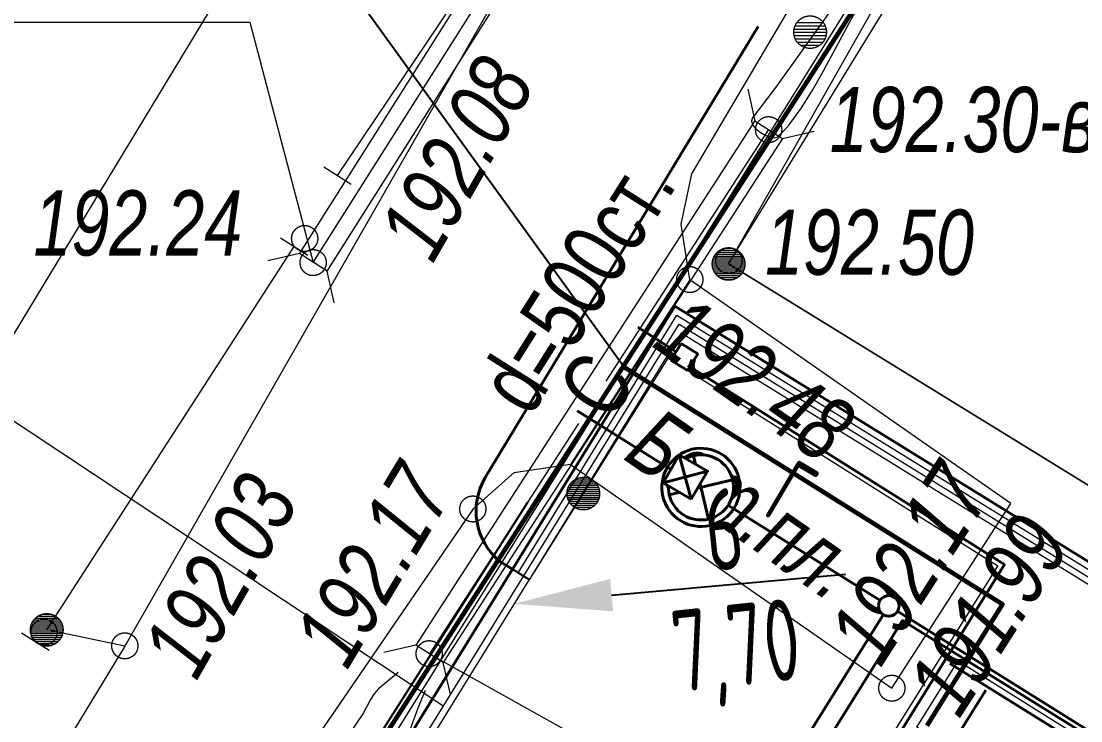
# Model space of a CAD drawing. Header units: millimetres. Extents: x -38151500 to -27467627, y -20617104 to -20349562.
# Drawn here: x -33916236 to -33899976, y -20472860 to -20462126 of the extents above; entities that cross this region are included whole.
import ezdxf
from ezdxf.xclip import XClip

# ---------------------------------------------------------------- set-up
doc = ezdxf.new("R2010")
doc.units = ezdxf.units.MM
doc.header["$MEASUREMENT"] = 0
doc.header["$XCLIPFRAME"] = 0
doc.linetypes.add('Wipeout_Contour', pattern=[1000, 0, -1000])
for name, color, linetype in [('!!! ПОДОСНОВА', 7, 'Continuous'), ('Дренаж', 7, 'Continuous'), ('Ливневка трубы', 7, 'Continuous')]:
    doc.layers.add(name, color=color, linetype=linetype)
for name, color, linetype, lineweight in [('ГП_лоток_Ном._пера__5', 5, 'Continuous', 30), ('Дренаж_Ном._пера__1', 1, 'Continuous', 40), ('Ливневка трубы_Ном._пера__4', 5, 'Continuous', 40), ('Новый_0-Жирная_Ном._пера__7', 7, 'Continuous', 25), ('Новый_0_Ном._пера__7', 7, 'Continuous', 25), ('Новый_ГП_Верт_уклон_Ном._пера__7', 7, 'Continuous', 25), ('Новый_ГП_Граница участка_Ном._пера__1', 1, 'Continuous', 40), ('Новый_ГП_Дороги_проезды_Ном._пера__16', 16, 'Continuous', 20), ('Новый_ГП_лоток_Ном._пера__5', 5, 'Continuous', 30), ('Новый_ГП_Ограждение_Ном._пера__152', 152, 'Continuous', 18), ('Новый_ГП_Сети_Г_ газопровод_Ном._пера__6', 6, 'Continuous', 60), ('Новый_ГП_Сети_текст_Ном._пера__7', 7, 'Continuous', 25), ('Новый_ГП_Сети_электроснабжение_Ном._пера__1', 1, 'Continuous', 40), ('Новый_ГП_Текст_Ном._пера__250', 7, 'Continuous', 20), ('Чертеж_1_Новофедоровское_снт 28_07$0$tp_Дороги_Ном._пера__253', 252, 'Continuous', 18), ('Чертеж_1_Новофедоровское_снт 28_07$0$tp_отметки_новые_Ном._пера__253', 252, 'Continuous', 18), ('Чертеж_1_Новофедоровское_снт 28_07$0$tp_трубы под дорогой_Ном._пера__253', 252, 'Continuous', 18), ('Чертеж_1_Новофедоровское_снт 28_07$0$U_ТЕКСТ_БЕЛЫЙ_Ном._пера__253', 252, 'Continuous', 18), ('Чертеж_1_Новый_ГП_Топография_Ном._пера__253', 252, 'Continuous', 18), ('Чертеж_1_Новый_Новофедоровское_снт 28_07$0$tp_Дороги_Ном._пера__253', 252, 'Continuous', 18), ('Чертеж_1_Новый_Новофедоровское_снт 28_07$0$tp_канавы_Ном._пера__253', 252, 'Continuous', 18), ('Чертеж_1_Новый_Новофедоровское_снт 28_07$0$tp_ЛЭП нн_Ном._пера__253', 252, 'Continuous', 18), ('Чертеж_1_Новый_Новофедоровское_снт 28_07$0$tp_Ограждения ДЕР_Ном._пера__253', 252, 'Continuous', 18), ('Чертеж_1_Новый_Новофедоровское_снт 28_07$0$tp_Ограждения мет_Ном._пера__253', 252, 'Continuous', 18), ('Чертеж_1_Новый_Новофедоровское_снт 28_07$0$tp_Ограждения рабица_Ном._пера__253', 252, 'Continuous', 18), ('Чертеж_1_Новый_Новофедоровское_снт 28_07$0$tp_Ограждения_Ном._пера__253', 252, 'Continuous', 18), ('Чертеж_1_Новый_Новофедоровское_снт 28_07$0$tp_Ограждения_Ном._пера__7', 7, 'Continuous', 18), ('Чертеж_1_Новый_Новофедоровское_снт 28_07$0$tp_отметки_новые_Ном._пера__253', 252, 'Continuous', 18), ('Чертеж_1_Новый_Новофедоровское_снт 28_07$0$tp_отметки_новые_Ном._пера__7', 7, 'Continuous', 18), ('Чертеж_1_Новый_Новофедоровское_снт 28_07$0$tp_сооружения_Ном._пера__7', 7, 'Continuous', 18), ('Чертеж_1_Новый_Новофедоровское_снт 28_07$0$tp_трубы под дорогой_Ном._пера__253', 252, 'Continuous', 18), ('Чертеж_1_Новый_Новофедоровское_снт 28_07$0$U_Водосток_Ном._пера__253', 252, 'Continuous', 18), ('Чертеж_1_Новый_Новофедоровское_снт 28_07$0$U_Газопровод_Ном._пера__253', 252, 'Continuous', 18)]:
    doc.layers.add(name, color=color, linetype=linetype, lineweight=lineweight)
for name, color, linetype, lineweight, true_color in [('Дренаж_Ном._пера__20', 7, 'Continuous', 40, 0xe15500), ('Новый_ГП_Дороги_проезды_Ном._пера__251', 7, 'Continuous', 40, 0x656565), ('Новый_ГП_Тротуар_Дорожки_Ном._пера__24', 7, 'Continuous', 20, 0x4f1400)]:
    doc.layers.add(name, color=color, linetype=linetype, lineweight=lineweight, true_color=true_color)
doc.styles.add('РЎР“Р•РќР•Р\xa0РР\xa0_РЎРўРР›Р¬_1', font='arial.ttf', dxfattribs={"width": 0.75})
doc.styles.add('РЎР“Р•РќР•Р\xa0РР\xa0_РЎРўРР›Р¬_3', font='arial.ttf', dxfattribs={"width": 0.749999})
doc.styles.add('РЎР“Р•РќР•Р\xa0РР\xa0_РЎРўРР›Р¬_6', font='', dxfattribs={"width": 0.8})
doc.styles.get('РЎР“Р•РќР•Р\xa0РР\xa0_РЎРўРР›Р¬_6').set_extended_font_data('GOST_type_A')

# ---------------------------------------------------------------- blocks, each defined once
blk = doc.blocks.new('Чертеж_4_1', base_point=(4185024, 0))
at = {"layer": 'Чертеж_1_Новый_ГП_Топография_Ном._пера__253', "color": 252, "lineweight": 18, "flags": 128}
for points in [[(-33937176, -20517064), (-33937136, -20517000), (-33926649, -20499900), (-33900479, -20516708), (-33888918, -20500671), (-33879002, -20487867), (-33880756, -20480650), (-33882761, -20473503), (-33888254, -20475465), (-33891109, -20474628), (-33905380, -20465849), (-33895431, -20449640), (-33903040, -20444942), (-33944071, -20512686)], [(-33906206, -20466500), (-33886806, -20478480), (-33884336, -20474480), (-33879896, -20486530), (-33889626, -20500140), (-33888766, -20500700), (-33900126, -20516190), (-33900456, -20516730), (-33900726, -20516560), (-33925206, -20500980), (-33914526, -20483870), (-33916236, -20482750)]]:
    blk.add_lwpolyline(points, close=True, dxfattribs=at)
at = {"layer": 'Чертеж_1_Новый_Новофедоровское_снт 28_07$0$tp_Дороги_Ном._пера__253', "color": 252, "lineweight": 18, "flags": 128}
for points in [[(-33905975, -20466094), (-33906109, -20465239), (-33905943, -20464466), (-33903333, -20460039), (-33891028, -20440842), (-33887966, -20437186), (-33886232, -20435998), (-33884116, -20435528), (-33883104, -20435446), (-33881113, -20435694), (-33879003, -20436711), (-33878203, -20437573)], [(-33903443, -20451967), (-33902610, -20452488), (-33908966, -20461790), (-33914648, -20471714), (-33915844, -20471463)], [(-33907806, -20468926), (-33908674, -20469057), (-33909303, -20469610), (-33918067, -20482398), (-33924884, -20493946), (-33923952, -20495191)], [(-33914648, -20471714), (-33917055, -20475671)]]:
    blk.add_lwpolyline(points, dxfattribs=at)
blk.add_lwpolyline([(-33907806, -20468926), (-33902874, -20472361), (-33901051, -20469524), (-33905975, -20466094)], close=True, dxfattribs=at)
at = {"layer": 'Чертеж_1_Новый_Новофедоровское_снт 28_07$0$tp_канавы_Ном._пера__253', "color": 252, "lineweight": 18, "flags": 128}
for points in [[(-33903806, -20461951), (-33904654, -20463139), (-33905013, -20463609), (-33905026, -20463634), (-33905028, -20463661), (-33905008, -20463719), (-33904961, -20463777), (-33904896, -20463831), (-33904821, -20463876), (-33904747, -20463906), (-33904682, -20463917), (-33904635, -20463904), (-33904543, -20463820), (-33904449, -20463715), (-33904261, -20463457), (-33904082, -20463167), (-33903919, -20462879), (-33902710, -20460634)], [(-33910452, -20472118), (-33910755, -20472372), (-33910825, -20472451), (-33910879, -20472544), (-33910981, -20472736), (-33912252, -20474608), (-33913532, -20476475), (-33914810, -20478344), (-33916074, -20480224), (-33916509, -20480913), (-33916930, -20481614), (-33917114, -20481864), (-33917256, -20482070), (-33917432, -20482368)], [(-33916311, -20482553), (-33916218, -20482430), (-33916133, -20482300), (-33915981, -20482028), (-33915838, -20481753), (-33915687, -20481494), (-33914214, -20479232), (-33912749, -20476963), (-33911244, -20474603), (-33910802, -20473960), (-33910586, -20473636), (-33910391, -20473298), (-33910320, -20473142), (-33910260, -20472983), (-33910143, -20472662), (-33910033, -20472390)]]:
    blk.add_lwpolyline(points, dxfattribs=at)
at = {"layer": 'Чертеж_1_Новый_Новофедоровское_снт 28_07$0$tp_ЛЭП нн_Ном._пера__253', "color": 252, "lineweight": 18, "flags": 128}
blk.add_lwpolyline([(-33939176, -20518699), (-33938064, -20517036), (-33917451, -20484194), (-33892414, -20444066), (-33891205, -20442473)], dxfattribs=at)
at = {"layer": 'Чертеж_1_Новый_Новофедоровское_снт 28_07$0$tp_Ограждения ДЕР_Ном._пера__253', "color": 252, "lineweight": 18, "flags": 128}
for points in [[(-33911383, -20464494), (-33908649, -20460426)], [(-33915844, -20471463), (-33912047, -20465581)]]:
    blk.add_lwpolyline(points, dxfattribs=at)
at = {"layer": 'Чертеж_1_Новый_Новофедоровское_снт 28_07$0$tp_Ограждения мет_Ном._пера__253', "color": 252, "lineweight": 18, "flags": 128}
blk.add_lwpolyline([(-33902143, -20460137), (-33905381, -20465851)], dxfattribs=at)
at = {"layer": 'Чертеж_1_Новый_Новофедоровское_снт 28_07$0$tp_Ограждения рабица_Ном._пера__253', "color": 252, "lineweight": 18, "flags": 128}
blk.add_lwpolyline([(-33905381, -20465851), (-33891109, -20474628), (-33888254, -20475465)], dxfattribs=at)
at = {"layer": 'Чертеж_1_Новый_Новофедоровское_снт 28_07$0$tp_Ограждения_Ном._пера__253', "color": 252, "lineweight": 18, "flags": 128}
for points in [[(-33911594, -20464361), (-33911171, -20464627)], [(-33912258, -20465448), (-33911835, -20465714)], [(-33916230, -20471508), (-33915807, -20471774)]]:
    blk.add_lwpolyline(points, dxfattribs=at)
at = {"layer": 'Чертеж_1_Новый_Новофедоровское_снт 28_07$0$tp_Ограждения_Ном._пера__7', "color": 7, "lineweight": 18}
for p, q in [((-33905513, -20465639), (-33905250, -20465639)), ((-33905442, -20465609), (-33905322, -20465609)), ((-33905628, -20465819), (-33905134, -20465819)), ((-33905623, -20465789), (-33905140, -20465789)), ((-33905612, -20465759), (-33905149, -20465759)), ((-33905598, -20465729), (-33905163, -20465729)), ((-33905579, -20465699), (-33905184, -20465699)), ((-33905552, -20465669), (-33905211, -20465669)), ((-33905630, -20465849), (-33905131, -20465849)), ((-33905629, -20465879), (-33905134, -20465879)), ((-33905624, -20465909), (-33905138, -20465909)), ((-33905614, -20465939), (-33905147, -20465939)), ((-33905600, -20465969), (-33905162, -20465969)), ((-33905582, -20465999), (-33905181, -20465999)), ((-33905556, -20466029), (-33905207, -20466029)), ((-33905519, -20466059), (-33905244, -20466059)), ((-33905455, -20466089), (-33905305, -20466089)), ((-33907808, -20469222), (-33907413, -20469222)), ((-33907781, -20469192), (-33907440, -20469192)), ((-33907742, -20469162), (-33907479, -20469162)), ((-33907671, -20469132), (-33907551, -20469132)), ((-33907859, -20469372), (-33907360, -20469372)), ((-33907857, -20469342), (-33907363, -20469342)), ((-33907852, -20469312), (-33907369, -20469312)), ((-33907841, -20469282), (-33907378, -20469282)), ((-33907827, -20469252), (-33907392, -20469252)), ((-33907858, -20469402), (-33907363, -20469402)), ((-33907853, -20469432), (-33907367, -20469432)), ((-33907843, -20469462), (-33907376, -20469462)), ((-33907829, -20469492), (-33907391, -20469492)), ((-33907811, -20469522), (-33907410, -20469522)), ((-33907785, -20469552), (-33907436, -20469552)), ((-33907748, -20469582), (-33907473, -20469582)), ((-33907684, -20469612), (-33907534, -20469612)), ((-33916061, -20471343), (-33915626, -20471343)), ((-33916042, -20471313), (-33915647, -20471313)), ((-33916015, -20471283), (-33915674, -20471283)), ((-33915976, -20471253), (-33915713, -20471253)), ((-33915905, -20471223), (-33915785, -20471223)), ((-33916093, -20471463), (-33915594, -20471463)), ((-33916092, -20471493), (-33915597, -20471493)), ((-33916091, -20471433), (-33915597, -20471433)), ((-33916086, -20471403), (-33915603, -20471403)), ((-33916075, -20471373), (-33915612, -20471373)), ((-33916087, -20471523), (-33915601, -20471523)), ((-33916077, -20471553), (-33915610, -20471553)), ((-33916063, -20471583), (-33915625, -20471583)), ((-33916045, -20471613), (-33915644, -20471613)), ((-33916019, -20471643), (-33915670, -20471643)), ((-33915982, -20471673), (-33915707, -20471673)), ((-33915918, -20471703), (-33915768, -20471703))]:
    blk.add_line(p, q, dxfattribs=at)
for centre in [(-33905381, -20465851), (-33907610, -20469374), (-33915844, -20471465)]:
    blk.add_circle(centre, 250, dxfattribs=at)
at = {"layer": 'Чертеж_1_Новый_Новофедоровское_снт 28_07$0$tp_отметки_новые_Ном._пера__253', "color": 252, "lineweight": 18, "flags": 128}
for points in [[(-33919971, -20462142), (-33912730, -20462142), (-33911754, -20465827)], [(-33897510, -20474800), (-33904670, -20474800), (-33909976, -20471830)]]:
    blk.add_lwpolyline(points, dxfattribs=at)
at = {"layer": 'Чертеж_1_Новый_Новофедоровское_снт 28_07$0$tp_отметки_новые_Ном._пера__7', "color": 7, "lineweight": 18}
for centre in [(-33904766, -20463790), (-33911886, -20465460), (-33911756, -20465830), (-33905376, -20465800), (-33905976, -20466090), (-33909306, -20469610), (-33915886, -20471500), (-33914646, -20471710), (-33909976, -20471830), (-33902876, -20472360)]:
    blk.add_circle(centre, 200, dxfattribs=at)
at = {"layer": 'Чертеж_1_Новый_Новофедоровское_снт 28_07$0$tp_сооружения_Ном._пера__7', "color": 7, "lineweight": 18}
for p, q in [((-33904375, -20462246), (-33903885, -20462246)), ((-33904359, -20462196), (-33903900, -20462196)), ((-33904330, -20462146), (-33903929, -20462146)), ((-33904379, -20462296), (-33903880, -20462296)), ((-33904374, -20462346), (-33903885, -20462346)), ((-33904358, -20462396), (-33903902, -20462396)), ((-33904328, -20462446), (-33903931, -20462446)), ((-33904277, -20462496), (-33903982, -20462496))]:
    blk.add_line(p, q, dxfattribs=at)
blk.add_circle((-33904130, -20462294), 250, dxfattribs=at)
at = {"layer": 'Чертеж_1_Новый_Новофедоровское_снт 28_07$0$tp_трубы под дорогой_Ном._пера__253', "color": 252, "lineweight": 18, "flags": 128}
for points in [[(-33911965, -20465693), (-33906013, -20456282)], [(-33911543, -20465961), (-33905591, -20456550)], [(-33905088, -20463168), (-33904978, -20463656), (-33904556, -20463924), (-33904068, -20463814)], [(-33904978, -20463656), (-33910182, -20471700)], [(-33904556, -20463924), (-33909760, -20471968)], [(-33911433, -20466447), (-33911542, -20465959), (-33911965, -20465692), (-33912453, -20465801)], [(-33909650, -20472456), (-33909760, -20471968), (-33910182, -20471700), (-33910670, -20471810)]]:
    blk.add_lwpolyline(points, dxfattribs=at)
at = {"layer": 'Чертеж_1_Новый_Новофедоровское_снт 28_07$0$U_Водосток_Ном._пера__253', "color": 252, "lineweight": 18, "flags": 128}
for points in [[(-33911754, -20465827), (-33908907, -20461325)], [(-33904766, -20463788), (-33907265, -20467651)], [(-33907684, -20468298), (-33909971, -20471834)]]:
    blk.add_lwpolyline(points, dxfattribs=at)
at = {"layer": 'Чертеж_1_Новый_Новофедоровское_снт 28_07$0$U_Газопровод_Ном._пера__253', "color": 252, "lineweight": 18, "flags": 128}
blk.add_lwpolyline([(-33938494, -20516227), (-33916046, -20481445), (-33895495, -20449601), (-33887378, -20437023), (-33887659, -20437169), (-33885329, -20435962), (-33880098, -20437583)], dxfattribs=at)
at = {"layer": 'Чертеж_1_Новофедоровское_снт 28_07$0$tp_Дороги_Ном._пера__253', "color": 252, "lineweight": 18, "char_height": 1000, "attachment_point": 7, "style": 'РЎР“Р•РќР•Р\xa0РР\xa0_РЎРўРР›Р¬_1'}
for s, insert, rotation in [('\\A1;{\\pql;\\fArial|b0|i1|c204|p0;\\W0.750000;Бет.пл.}', (-33907024, -20468845), 325.1439), ('\\A1;{\\pql;\\fArial|b0|i1|c204|p0;\\W0.750000;Ц}', (-33916359, -20473956), 57.3407)]:
    blk.add_mtext(s, dxfattribs=dict(at, insert=insert, rotation=rotation))
at = {"layer": 'Чертеж_1_Новофедоровское_снт 28_07$0$tp_отметки_новые_Ном._пера__253', "color": 252, "lineweight": 18, "char_height": 1000, "attachment_point": 7, "style": 'РЎР“Р•РќР•Р\xa0РР\xa0_РЎРўРР›Р¬_1'}
for s, insert, rotation in [('\\A1;{\\pql;\\fArial|b0|i1|c204|p0;\\W0.750000;192.08}', (-33909910, -20465868), 60.2066), ('\\A1;{\\pql;\\fArial|b0|i1|c204|p0;\\W0.750000;192.48}', (-33906584, -20467118), 325.1394), ('\\A1;{\\pql;\\fArial|b0|i1|c204|p0;\\W0.750000;192.17}', (-33911224, -20472102), 59), ('\\A1;{\\pql;\\fArial|b0|i1|c204|p0;\\W0.750000;192.17}', (-33903040, -20472069), 57.276), ('\\A1;{\\pql;\\fArial|b0|i1|c204|p0;\\W0.750000;192.03}', (-33913537, -20472270), 60.2066), ('\\A1;{\\pql;\\fArial|b0|i1|c204|p0;\\W0.750000;191.99}', (-33901833, -20472852), 57.276)]:
    blk.add_mtext(s, dxfattribs=dict(at, insert=insert, rotation=rotation))
for s, insert in [('\\A1;{\\pql;\\fArial|b0|i1|c204|p0;\\W0.750000;192.30-в.тр.}', (-33903830, -20464436)), ('\\A1;{\\pql;\\fArial|b0|i1|c204|p0;\\W0.750000;192.24}', (-33916048, -20465736)), ('\\A1;{\\pql;\\fArial|b0|i1|c204|p0;\\W0.750000;192.50}', (-33904821, -20466031))]:
    blk.add_mtext(s, dxfattribs=dict(at, insert=insert))
at = {"layer": 'Чертеж_1_Новофедоровское_снт 28_07$0$tp_трубы под дорогой_Ном._пера__253', "color": 252, "lineweight": 18, "insert": (-33908412, -20468221), "char_height": 1000, "attachment_point": 7, "rotation": 57.6886, "style": 'РЎР“Р•РќР•Р\xa0РР\xa0_РЎРўРР›Р¬_3'}
blk.add_mtext('\\A1;{\\pql;\\fArial|b0|i0|c204|p0;\\W0.749999;d=500ст.}', dxfattribs=at)
at = {"layer": 'Чертеж_1_Новофедоровское_снт 28_07$0$U_ТЕКСТ_БЕЛЫЙ_Ном._пера__253', "color": 252, "lineweight": 18, "insert": (-33907181, -20468304), "char_height": 1000, "attachment_point": 7, "rotation": 57.6886, "style": 'РЎР“Р•РќР•Р\xa0РР\xa0_РЎРўРР›Р¬_3'}
blk.add_mtext('\\A1;{\\pql;\\fArial|b0|i0|c204|p0;\\W0.749999;С}', dxfattribs=at)
blk = doc.blocks.new('Стена_1_5', base_point=(-33901893, -20473127))
at = {"layer": 'Ливневка трубы_Ном._пера__4', "color": 5, "lineweight": 40, "flags": 128}
for points in [[(-33901893, -20473127), (-33901435, -20472390)], [(-33901435, -20472390), (-33901893, -20473127)]]:
    blk.add_lwpolyline(points, dxfattribs=at)
blk = doc.blocks.new('Стена_12_5', base_point=(-33907706, -20468106))
at = {"layer": 'Дренаж_Ном._пера__20', "linetype": 'Continuous', "lineweight": 40, "true_color": 0xe15500}
for points in [[(-33902923, -20471096), (-33907705, -20468105), (-33907706, -20468106), (-33902924, -20471097)], [(-33902924, -20471097), (-33902922, -20471097), (-33902923, -20471096)], [(-33902924, -20471097), (-33902923, -20471098), (-33902922, -20471097)]]:
    blk.add_hatch(color=32, dxfattribs=at).paths.add_polyline_path(points)
at = {"layer": 'Дренаж_Ном._пера__20', "color": 32, "lineweight": 40, "true_color": 0xe15500, "flags": 128}
for points in [[(-33907706, -20468106), (-33907705, -20468105)], [(-33907706, -20468106), (-33902924, -20471097)], [(-33902922, -20471097), (-33907705, -20468105)]]:
    blk.add_lwpolyline(points, dxfattribs=at)
blk = doc.blocks.new('Стена_13_5', base_point=(-33902924, -20471097))
at = {"layer": 'Дренаж_Ном._пера__20', "linetype": 'Continuous', "lineweight": 40, "true_color": 0xe15500}
for points in [[(-33902924, -20471097), (-33913124, -20487422), (-33913123, -20487422), (-33902923, -20471098)], [(-33913124, -20487422), (-33913124, -20487423), (-33913123, -20487422)]]:
    blk.add_hatch(color=32, dxfattribs=at).paths.add_polyline_path(points)
at = {"layer": 'Дренаж_Ном._пера__20', "color": 32, "lineweight": 40, "true_color": 0xe15500, "flags": 128}
for points in [[(-33902924, -20471097), (-33913124, -20487422)], [(-33913123, -20487422), (-33902923, -20471098)], [(-33902923, -20471098), (-33902922, -20471097)], [(-33913124, -20487422), (-33913124, -20487423)]]:
    blk.add_lwpolyline(points, dxfattribs=at)
blk = doc.blocks.new('Стена_16_5', base_point=(-33882657, -20483761))
at = {"layer": 'Дренаж_Ном._пера__20', "linetype": 'Continuous', "lineweight": 40, "true_color": 0xe15500}
blk.add_hatch(color=32, dxfattribs=at).paths.add_polyline_path([(-33902923, -20471098), (-33902923, -20471098), (-33882658, -20483761), (-33882658, -20483760)])
at = {"layer": 'Дренаж_Ном._пера__20', "color": 32, "lineweight": 40, "true_color": 0xe15500, "flags": 128}
for points in [[(-33882658, -20483760), (-33902923, -20471098)], [(-33902923, -20471098), (-33882658, -20483761)]]:
    blk.add_lwpolyline(points, dxfattribs=at)
blk = doc.blocks.new('Колонна_2_5', base_point=(-33902924, -20471097))
at = {"color": 254, "linetype": 'Wipeout_Contour', "lineweight": 0, "ltscale": 1108911018.754399}
blk.add_wipeout([(-33903081, -20471097), (-33903081, -20471097), (-33903073, -20471146), (-33903051, -20471190), (-33903016, -20471224), (-33902972, -20471247), (-33902924, -20471255), (-33902924, -20471255), (-33902924, -20471255), (-33902875, -20471247), (-33902831, -20471224), (-33902796, -20471190), (-33902774, -20471146), (-33902766, -20471097), (-33902766, -20471097), (-33902766, -20471097), (-33902774, -20471048), (-33902796, -20471004), (-33902831, -20470970), (-33902875, -20470947), (-33902924, -20470940), (-33902924, -20470940), (-33902924, -20470940), (-33902972, -20470947), (-33903016, -20470970), (-33903051, -20471004), (-33903073, -20471048)], dxfattribs=at).dxf.layer = 'Дренаж'
at = {"layer": 'Дренаж_Ном._пера__20', "color": 32, "lineweight": 40, "true_color": 0xe15500, "flags": 128}
blk.add_lwpolyline([(-33903081, -20471097, 0.414214), (-33902924, -20471255, 0.414214), (-33902766, -20471097, 0.414214), (-33902924, -20470940, 0.414214)], format="xyb", close=True, dxfattribs=at)
blk = doc.blocks.new('Колонна_5_5', base_point=(-33905806, -20469278))
at = {"color": 254, "linetype": 'Wipeout_Contour', "lineweight": 0, "ltscale": 1346586730.065953}
blk.add_wipeout([(-33906068, -20469704), (-33906068, -20469704), (-33905974, -20469749), (-33905872, -20469774), (-33905768, -20469777), (-33905665, -20469758), (-33905568, -20469718), (-33905482, -20469660), (-33905410, -20469584), (-33905355, -20469495), (-33905320, -20469397), (-33905306, -20469293), (-33905314, -20469189), (-33905343, -20469088), (-33905393, -20468996), (-33905460, -20468917), (-33905543, -20468853), (-33905543, -20468853), (-33905543, -20468853), (-33905637, -20468807), (-33905739, -20468783), (-33905843, -20468780), (-33905946, -20468798), (-33906043, -20468838), (-33906129, -20468897), (-33906201, -20468973), (-33906256, -20469062), (-33906291, -20469160), (-33906305, -20469264), (-33906297, -20469368), (-33906268, -20469468), (-33906218, -20469560), (-33906151, -20469640)], dxfattribs=at).dxf.layer = 'Дренаж'
at = {"layer": 'Дренаж_Ном._пера__20', "color": 32, "lineweight": 40, "true_color": 0xe15500}
for p, q in [((-33905690, -20469765), (-33905921, -20468792)), ((-33905319, -20469163), (-33906292, -20469393))]:
    blk.add_line(p, q, dxfattribs=at)
at = {"layer": 'Дренаж_Ном._пера__20', "color": 32, "lineweight": 40, "true_color": 0xe15500, "flags": 128}
for points in [[(-33906121, -20469789, 0.414214), (-33905295, -20469593, 0.414214), (-33905490, -20468768, 0.414214), (-33906316, -20468963, 0.414214)], [(-33906068, -20469704, -1), (-33905543, -20468853, -1)]]:
    blk.add_lwpolyline(points, format="xyb", close=True, dxfattribs=at)
blk = doc.blocks.new('Колонна_6_5', base_point=(-33906045, -20469119))
at = {"color": 254, "linetype": 'Wipeout_Contour', "lineweight": 0, "ltscale": 158422459.26764}
blk.add_wipeout([(-33905953, -20469461), (-33905703, -20469028), (-33906137, -20468778), (-33906386, -20469211)], dxfattribs=at).dxf.layer = 'Дренаж'
at = {"layer": 'Дренаж_Ном._пера__1', "color": 1, "lineweight": 40}
for p, q in [((-33905953, -20469461), (-33906137, -20468778)), ((-33905703, -20469028), (-33906386, -20469211))]:
    blk.add_line(p, q, dxfattribs=at)
at = {"layer": 'Дренаж_Ном._пера__1', "color": 1, "lineweight": 40, "flags": 128}
blk.add_lwpolyline([(-33905953, -20469461), (-33905703, -20469028), (-33906137, -20468778), (-33906386, -20469211)], close=True, dxfattribs=at)

msp = doc.modelspace()

# ---------------------------------------------------------------- hatches: boundary and pattern name
at = {"layer": 'Новый_ГП_Верт_уклон_Ном._пера__7', "linetype": 'Continuous', "lineweight": 25}
msp.add_hatch(color=7, dxfattribs=at).paths.add_polyline_path([(-33907197.69, -20470682.48), (-33908669.4, -20471065.32), (-33907153.08, -20471180.49)])

# ---------------------------------------------------------------- linework, layer by layer
at = {"layer": 'ГП_лоток_Ном._пера__5', "color": 5, "lineweight": 30}
msp.add_lwpolyline([(-33887738.4, -20492923.11), (-33883300.17, -20485760.51), (-33884307.21, -20482089.98), (-33895032.47, -20475386.25), (-33895446.6, -20476049.02), (-33901987.95, -20471982.04)], dxfattribs=at)
at = {"layer": 'Новый_0-Жирная_Ном._пера__7', "color": 7, "lineweight": 25}
msp.add_line((-33912148.69, -20475291.9), (-33908461.8, -20469507.5), dxfattribs=at)
at = {"layer": 'Новый_0_Ном._пера__7', "color": 7, "lineweight": 25}
msp.add_line((-33908696.23, -20470534.66), (-33908440.95, -20470692.24), dxfattribs=at)
at = {"layer": 'Новый_ГП_Верт_уклон_Ном._пера__7', "color": 7, "lineweight": 25, "flags": 128}
msp.add_lwpolyline([(-33907175.38, -20470931.49), (-33903588.87, -20470610.21)], dxfattribs=at)
at = {"layer": 'Новый_ГП_лоток_Ном._пера__5', "color": 5, "lineweight": 30}
msp.add_line((-33906186.25, -20467197.8), (-33906773.38, -20466818.88), dxfattribs=at)
msp.add_lwpolyline([(-33906106.3, -20467070.88), (-33905852.47, -20467230.78), (-33906012.36, -20467484.61), (-33906266.2, -20467324.72)], close=True, dxfattribs=at)
at = {"layer": 'Новый_ГП_Сети_текст_Ном._пера__7', "color": 7, "lineweight": 25}
msp.add_line((-33906990.36, -20467428.36), (-33924298.34, -20443478.86), dxfattribs=at)
at = {"layer": 'Новый_ГП_Текст_Ном._пера__250', "color": 7, "lineweight": 20}
msp.add_line((-33909764.42, -20472632.9), (-33943210.88, -20450453.92), dxfattribs=at)
at = {"layer": 'Новый_ГП_Тротуар_Дорожки_Ном._пера__24', "color": 28, "lineweight": 20, "true_color": 0x4f1400}
msp.add_lwpolyline([(-33886126.74, -20483184.77), (-33890154.98, -20480668.02), (-33889968.49, -20480369.09), (-33889598.57, -20479777.21), (-33893970.24, -20477045.47), (-33894526.66, -20477935.92), (-33896091.31, -20476958.22), (-33896345.65, -20476799.33), (-33896345.63, -20476799.3), (-33901857.99, -20473354.8), (-33901857.97, -20473354.76), (-33902112.4, -20473195.82), (-33902494.07, -20472957.33), (-33901856.87, -20471937.59), (-33895468.32, -20475932.93), (-33895057.9, -20475276.08), (-33886781.03, -20480449.96)], dxfattribs=at)

# ---------------------------------------------------------------- block references
at = {"layer": '!!! ПОДОСНОВА', "color": 252, "lineweight": 40}
ref = msp.add_blockref('Чертеж_4_1', (4185024.09, 0), dxfattribs=at)
XClip(ref).set_block_clipping_path([(-33971749.8431524113, -20418838.4532491304), (-33971749.8431524113, -20510095.8116091713), (-33949169.2735030428, -20510095.8116091713), (-33943776.1358186975, -20521215.6831232607), (-33858410.272188969, -20521215.6831232607), (-33858410.272188969, -20418721.7424019799)])
at = {"layer": 'Дренаж', "color": 32, "lineweight": 40, "true_color": 0xe15500}
for name, p in [('Стена_12_5', (-33907705.97, -20468106.18)), ('Стена_13_5', (-33902923.54, -20471097.07)), ('Стена_16_5', (-33882657, -20483761.02))]:
    msp.add_blockref(name, p, dxfattribs=at)
at = {"layer": 'Ливневка трубы', "color": 5, "lineweight": 40}
msp.add_blockref('Стена_1_5', (-33901892.6, -20473127.23), dxfattribs=at)

# ---------------------------------------------------------------- texts
at = {"layer": 'Новый_ГП_Верт_уклон_Ном._пера__7', "color": 7, "lineweight": 25, "insert": (-33905333.27, -20471076.86), "char_height": 1250, "attachment_point": 2, "rotation": 6.117544, "style": 'РЎР“Р•РќР•Р\xa0РР\xa0_РЎРўРР›Р¬_6'}
msp.add_mtext('\\A1;{\\pqc;\\fGOST_type_A|b0|i0|c0|p0;\\W0.800000;7,70}', dxfattribs=at)
at = {"layer": 'Новый_ГП_Сети_текст_Ном._пера__7', "color": 7, "lineweight": 25, "insert": (-33904376.37, -20468819.14), "char_height": 1000, "attachment_point": 1, "rotation": 329.457923, "style": 'РЎР“Р•РќР•Р\xa0РР\xa0_РЎРўРР›Р¬_6'}
msp.add_mtext('\\A1;{\\pql;\\fGOST_type_A|b0|i0|c0|p0;\\W0.800000;Г}', dxfattribs=at)

# ---------------------------------------------------------------- next in the draw order: block references
at = {"layer": 'Дренаж', "color": 32, "lineweight": 40, "true_color": 0xe15500}
for name, p in [('Колонна_5_5', (-33905805.52, -20469278.28)), ('Колонна_2_5', (-33902923.54, -20471097.07))]:
    msp.add_blockref(name, p, dxfattribs=at)

# ---------------------------------------------------------------- next in the draw order: linework, layer by layer
at = {"layer": 'Новый_ГП_Сети_электроснабжение_Ном._пера__1', "color": 1, "lineweight": 40}
msp.add_lwpolyline([(-33917451.92, -20484188.04), (-33913529.6, -20483401.29), (-33909789.47, -20482643.07), (-33902711.68, -20471323.3), (-33894885.05, -20476190.33), (-33895701.14, -20477496.35)], dxfattribs=at)

# ---------------------------------------------------------------- next in the draw order: block references
at = {"layer": 'Дренаж', "color": 1, "lineweight": 40}
msp.add_blockref('Колонна_6_5', (-33906044.85, -20469119.37), dxfattribs=at)

# ---------------------------------------------------------------- next in the draw order: linework, layer by layer
at = {"layer": 'Новый_ГП_Граница участка_Ном._пера__1', "color": 1, "lineweight": 40}
msp.add_lwpolyline([(-33906205.91, -20466500), (-33886805.91, -20478480), (-33884335.91, -20474480), (-33879895.91, -20486530), (-33889625.91, -20500140), (-33888765.91, -20500700), (-33900125.91, -20516190), (-33900455.91, -20516730), (-33900725.91, -20516560), (-33925205.91, -20500980), (-33914525.91, -20483870), (-33916235.91, -20482750)], close=True, dxfattribs=at)
at = {"layer": 'Новый_ГП_Дороги_проезды_Ном._пера__16', "color": 16, "lineweight": 20}
msp.add_lwpolyline([(-33911077.78, -20474964.28), (-33913650.92, -20479133.13), (-33908402.67, -20482413.06), (-33905913.36, -20478429.29), (-33906133.75, -20478291.36), (-33901247.47, -20470488.5), (-33906312.16, -20467295.73), (-33908442.42, -20470694.63), (-33908441.44, -20470693.03), (-33911068.1, -20474948.59)], close=True, dxfattribs=at)
at = {"layer": 'Новый_ГП_Дороги_проезды_Ном._пера__251', "color": 251, "lineweight": 40, "true_color": 0x656565}
msp.add_lwpolyline([(-33904927.36, -20462208.36), (-33909114.03, -20469125.47, 0.37219081), (-33908889.43, -20470413.66), (-33908696.23, -20470534.66)], format="xyb", dxfattribs=at)
at = {"layer": 'Новый_ГП_лоток_Ном._пера__5', "color": 5, "lineweight": 30}
msp.add_lwpolyline([(-33906046, -20478346.42), (-33901144.37, -20470462.62), (-33906008.03, -20467408.41)], dxfattribs=at)
at = {"layer": 'Новый_ГП_Ограждение_Ном._пера__152', "color": 152, "lineweight": 18}
msp.add_lwpolyline([(-33924003.56, -20499620.31), (-33924793.95, -20500886.58), (-33900553.39, -20516314.19), (-33900375.31, -20516022.78), (-33889195.39, -20500778.34), (-33890052.19, -20500220.42), (-33880232.32, -20486484.71), (-33884404.38, -20475161.87), (-33886708.28, -20478892.88), (-33906108.23, -20466912.91), (-33908442.42, -20470694.63), (-33908611.63, -20470587.99), (-33906173.35, -20466637.64), (-33886773.37, -20478617.63), (-33884358.74, -20474707.29), (-33880008.05, -20486514.9), (-33889768, -20500166.81), (-33888909.07, -20500726.11), (-33900209.04, -20516134.26), (-33900488.95, -20516592.28), (-33925068.59, -20500948.86), (-33924173.16, -20499514.33), (-33924003.69, -20499620.23)], dxfattribs=at)
msp.add_lwpolyline([(-33906140.79, -20466775.27), (-33886740.82, -20478755.25), (-33884381.56, -20474934.58), (-33880120.18, -20486499.81), (-33889910.1, -20500193.61), (-33889052.23, -20500752.22), (-33900292.17, -20516078.52), (-33900521.17, -20516453.24), (-33924931.27, -20500917.72), (-33914252.64, -20483809.91), (-33915963.46, -20482689.37)], close=True, dxfattribs=at)
at = {"layer": 'Новый_ГП_Сети_Г_ газопровод_Ном._пера__6', "color": 6, "lineweight": 60, "flags": 128}
msp.add_lwpolyline([(-33938493.66, -20516227.3), (-33916046, -20481444.68), (-33895495.03, -20449600.98), (-33887377.62, -20437023.06), (-33887659.31, -20437168.91), (-33885329.23, -20435962.43), (-33880098.07, -20437583.35)], dxfattribs=at)
at = {"layer": 'Новый_ГП_Сети_Г_ газопровод_Ном._пера__6', "color": 6, "lineweight": 60}
msp.add_lwpolyline([(-33906996.36, -20467422.22), (-33901176.29, -20471069.13), (-33902340.02, -20472935.21)], dxfattribs=at)

# ---------------------------------------------------------------- next in the draw order: texts
at = {"layer": 'Новый_ГП_Верт_уклон_Ном._пера__7', "color": 7, "lineweight": 25, "insert": (-33905523.56, -20469301.42), "char_height": 1250, "attachment_point": 2, "rotation": 6.117544, "style": 'РЎР“Р•РќР•Р\xa0РР\xa0_РЎРўРР›Р¬_6'}
msp.add_mtext('\\A1;{\\pqc;\\fGOST_type_A|b0|i0|c0|p0;\\W0.800000;6}', dxfattribs=at)

doc.saveas('drawing.dxf')
